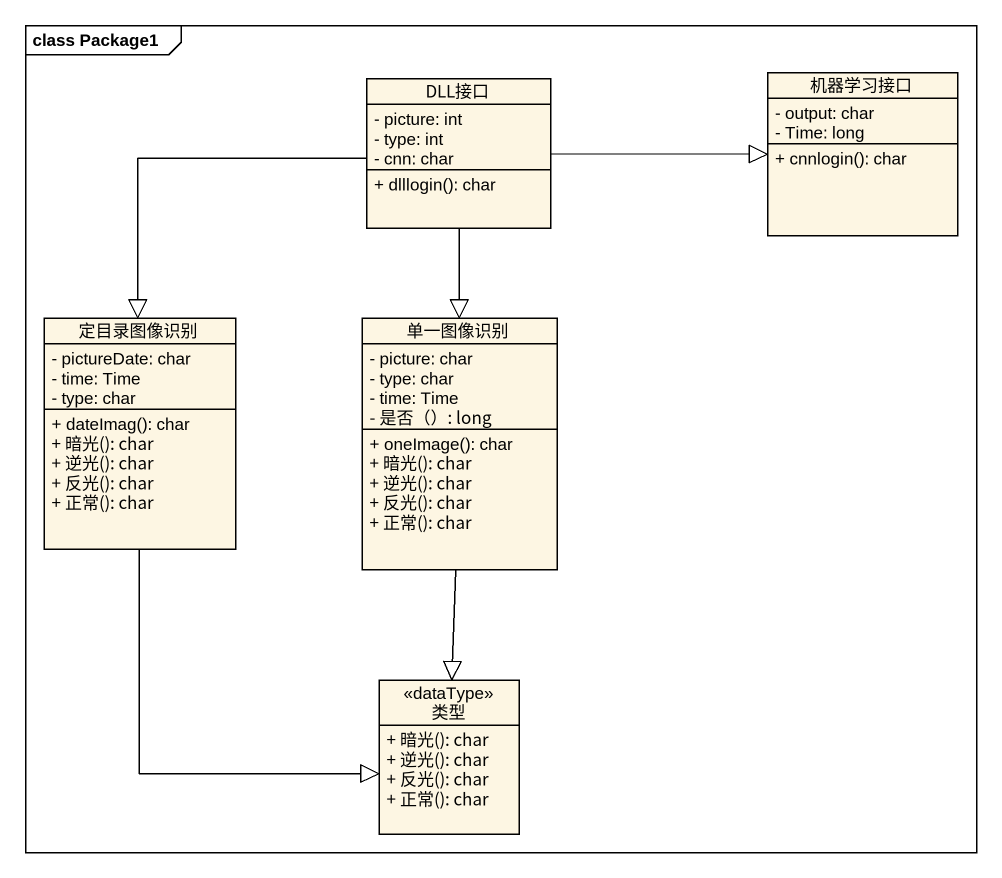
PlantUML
@startuml
mainframe class Package1
hide circle
hide empty members
skinparam classAttributeIconSize 0
class DLL接口 {
  - picture: int
  - type: int
  - cnn: char
  + dlllogin(): char
}
class 机器学习接口 {
  - output: char
  - Time: long
  + cnnlogin(): char
}
class 定目录图像识别 {
  - pictureDate: char
  - time: Time
  - type: char
  + dateImag(): char
  + 暗光(): char
  + 逆光(): char
  + 反光(): char
  + 正常(): char
}
class 单一图像识别 {
  - picture: char
  - type: char
  - time: Time
  - 是否（）: long
  + oneImage(): char
  + 暗光(): char
  + 逆光(): char
  + 反光(): char
  + 正常(): char
}
class 类型 <<dataType>> {
  + 暗光(): char
  + 逆光(): char
  + 反光(): char
  + 正常(): char
}
DLL接口 -right-|> 机器学习接口
DLL接口 --|> 定目录图像识别
DLL接口 --|> 单一图像识别
定目录图像识别 --|> 类型
单一图像识别 --|> 类型
@enduml
